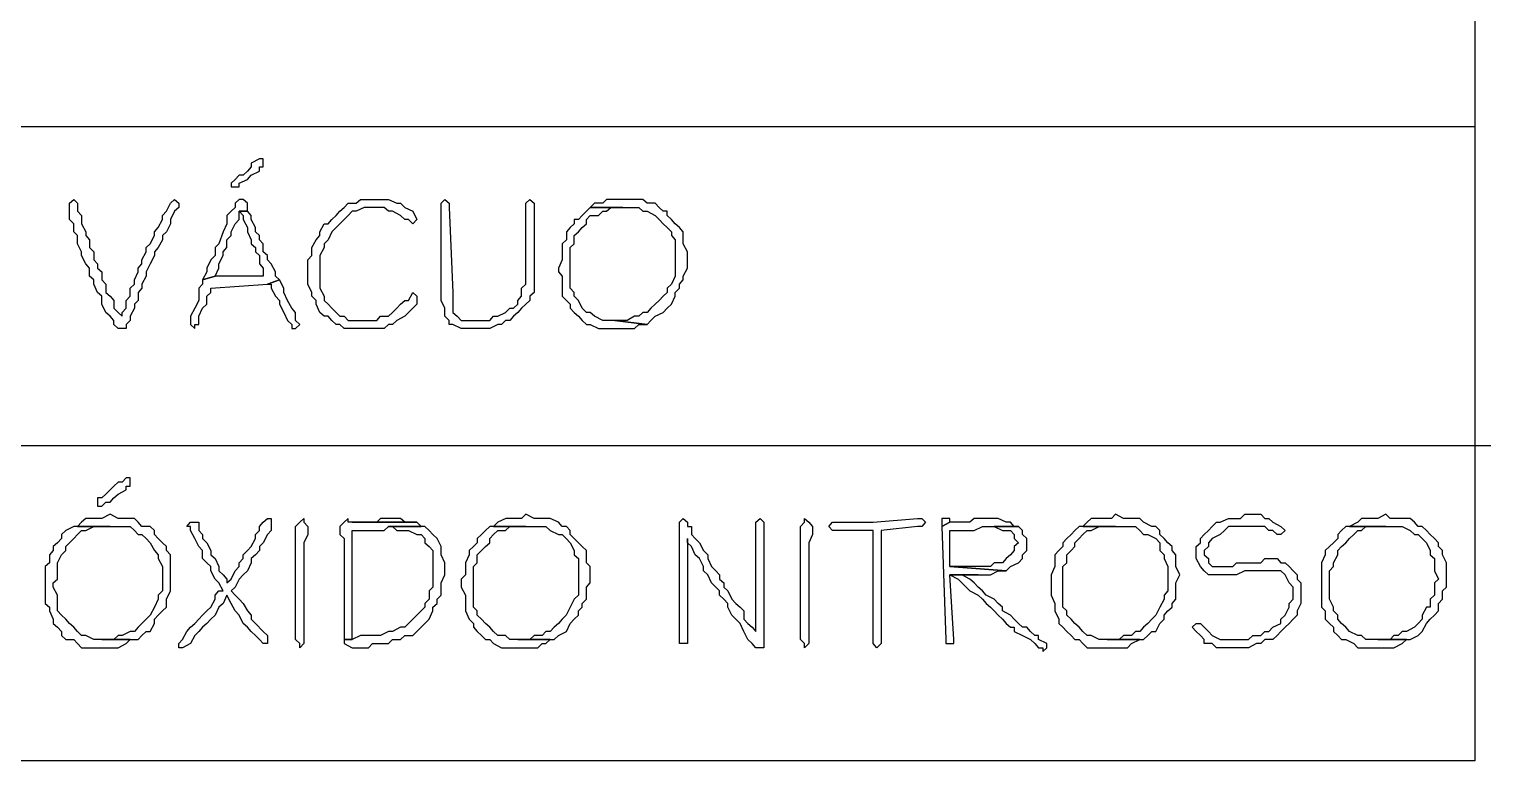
# Model space of a CAD drawing. Header units: millimetres. Extents: x -518.8 to -461.2, y 3.5 to 44.2.
# Drawn here: x -512.691 to -510.387, y 3.526 to 4.679 of the extents above; entities that cross this region are included whole.
import ezdxf

# ---------------------------------------------------------------- set-up
doc = ezdxf.new("R2010")
doc.units = ezdxf.units.MM
doc.header["$MEASUREMENT"] = 0
doc.layers.add('7', color=7, linetype='Continuous')
doc.layers.add('MYSOLIDS', color=7, linetype='Continuous')

msp = doc.modelspace()

# ---------------------------------------------------------------- linework, layer by layer
at = {"layer": '7'}
for points in [[(-510.4121, 6.0285), (-510.4121, 3.5263), (-510.4121, 3.5263), (-513.9391, 3.5263)], [(-513.9391, 4.5263), (-510.4121, 4.5263)], [(-513.9391, 4.0233), (-510.3872, 4.0233)]]:
    msp.add_lwpolyline(points, dxfattribs=at)
at = {"layer": 'MYSOLIDS'}
for points in [[(-512.3286, 4.4751), (-512.3286, 4.4751), (-512.3414, 4.4684), (-512.3414, 4.4624), (-512.3474, 4.4556), (-512.3542, 4.4496), (-512.3602, 4.4496), (-512.3669, 4.4428), (-512.373, 4.4368), (-512.373, 4.4308), (-512.373, 4.4308), (-512.373, 4.4308), (-512.3669, 4.4308), (-512.3602, 4.4308), (-512.3602, 4.4368), (-512.3474, 4.4428), (-512.3414, 4.4496), (-512.3414, 4.4496), (-512.3286, 4.4556), (-512.3286, 4.4624), (-512.3226, 4.4624), (-512.3226, 4.4684), (-512.3226, 4.4751), (-512.3286, 4.4751), (-512.3286, 4.4751)], [(-512.5451, 4.227), (-512.5451, 4.233), (-512.5384, 4.2398), (-512.5384, 4.2518), (-512.5324, 4.2586), (-512.5324, 4.2714), (-512.5256, 4.2774), (-512.5256, 4.2842), (-512.5196, 4.2969), (-512.5196, 4.303), (-512.5136, 4.3097), (-512.5136, 4.3157), (-512.5068, 4.3285), (-512.5068, 4.3353), (-512.5008, 4.3413), (-512.494, 4.3541), (-512.494, 4.3601), (-512.488, 4.3669), (-512.4812, 4.3797), (-512.4812, 4.3857), (-512.4752, 4.3924), (-512.4752, 4.3924), (-512.4684, 4.4052), (-512.4624, 4.4112), (-512.4624, 4.4112), (-512.4557, 4.4052), (-512.4557, 4.4052), (-512.4557, 4.4052), (-512.4557, 4.4052), (-512.4557, 4.3985), (-512.4624, 4.3924), (-512.4684, 4.3797), (-512.4684, 4.3729), (-512.4752, 4.3601), (-512.4812, 4.3541), (-512.4812, 4.3473), (-512.488, 4.3353), (-512.494, 4.3285), (-512.494, 4.3225), (-512.5008, 4.3097), (-512.5008, 4.3097), (-512.5068, 4.2969), (-512.5068, 4.2902), (-512.5136, 4.2774), (-512.5136, 4.2714), (-512.5196, 4.2646), (-512.5196, 4.2518), (-512.5256, 4.2458), (-512.5256, 4.2398), (-512.5324, 4.227), (-512.5324, 4.2203), (-512.5384, 4.2142), (-512.5384, 4.2142), (-512.5384, 4.2142), (-512.5384, 4.2075), (-512.5384, 4.2075), (-512.5451, 4.2075), (-512.5451, 4.2075), (-512.5511, 4.2075), (-512.5579, 4.2142), (-512.5579, 4.2203), (-512.5639, 4.227), (-512.5707, 4.233), (-512.5767, 4.2458), (-512.5767, 4.2458), (-512.5767, 4.2586), (-512.5835, 4.2646), (-512.5895, 4.2774), (-512.5895, 4.2842), (-512.5963, 4.2902), (-512.5963, 4.303), (-512.5963, 4.303), (-512.6023, 4.3097), (-512.609, 4.3225), (-512.609, 4.3285), (-512.6151, 4.3413), (-512.6151, 4.3473), (-512.6151, 4.3541), (-512.6211, 4.3601), (-512.6211, 4.3729), (-512.6278, 4.3797), (-512.6278, 4.3857), (-512.6278, 4.3857), (-512.6278, 4.3985), (-512.6278, 4.4052), (-512.6278, 4.4052), (-512.6278, 4.4052), (-512.6211, 4.4112), (-512.6211, 4.4112), (-512.6151, 4.4052), (-512.6151, 4.3985), (-512.6151, 4.3924), (-512.609, 4.3857), (-512.609, 4.3797), (-512.609, 4.3729), (-512.6023, 4.3601), (-512.6023, 4.3541), (-512.5963, 4.3473), (-512.5963, 4.3353), (-512.5895, 4.3285), (-512.5895, 4.3157), (-512.5835, 4.3097), (-512.5835, 4.303), (-512.5767, 4.2969), (-512.5767, 4.2842), (-512.5707, 4.2774), (-512.5707, 4.2646), (-512.5639, 4.2586), (-512.5579, 4.2518), (-512.5579, 4.2398), (-512.5511, 4.233), (-512.5451, 4.227), (-512.5451, 4.227), (-512.5451, 4.227), (-512.5451, 4.227), (-512.5451, 4.227)], [(-512.3602, 4.4112), (-512.3602, 4.4112), (-512.3602, 4.4112), (-512.3669, 4.4052), (-512.3669, 4.3985), (-512.373, 4.3924), (-512.3797, 4.3857), (-512.3797, 4.3729), (-512.3857, 4.3601), (-512.3925, 4.3413), (-512.3985, 4.3353), (-512.3985, 4.3285), (-512.3985, 4.3225), (-512.4053, 4.3157), (-512.4113, 4.303), (-512.4113, 4.2969), (-512.4181, 4.2842), (-512.3985, 4.2902), (-512.3985, 4.2902), (-512.3925, 4.303), (-512.3925, 4.3097), (-512.3857, 4.3225), (-512.3857, 4.3285), (-512.3857, 4.3285), (-512.3797, 4.3353), (-512.3797, 4.3473), (-512.373, 4.3541), (-512.373, 4.3601), (-512.3669, 4.3729), (-512.3602, 4.3797), (-512.3602, 4.3924), (-512.3474, 4.3924), (-512.3474, 4.4052), (-512.3542, 4.4112), (-512.3602, 4.4112), (-512.3602, 4.4112)], [(-512.1504, 4.3985), (-512.1564, 4.3985), (-512.1632, 4.3985), (-512.176, 4.3924), (-512.182, 4.3924), (-512.1887, 4.3857), (-512.1948, 4.3797), (-512.2015, 4.3729), (-512.2075, 4.3669), (-512.2075, 4.3669), (-512.2143, 4.3601), (-512.2203, 4.3473), (-512.2263, 4.3413), (-512.2263, 4.3353), (-512.2263, 4.3353), (-512.2331, 4.3225), (-512.2331, 4.3157), (-512.2331, 4.303), (-512.2331, 4.2969), (-512.2331, 4.2842), (-512.2331, 4.2774), (-512.2331, 4.2714), (-512.2263, 4.2586), (-512.2263, 4.2518), (-512.2203, 4.2458), (-512.2143, 4.2398), (-512.2075, 4.233), (-512.2015, 4.227), (-512.1948, 4.227), (-512.1887, 4.2203), (-512.176, 4.2203), (-512.1692, 4.2203), (-512.1632, 4.2203), (-512.1504, 4.2203), (-512.1436, 4.2203), (-512.1376, 4.227), (-512.1316, 4.227), (-512.1248, 4.227), (-512.1188, 4.233), (-512.1121, 4.2398), (-512.106, 4.2458), (-512.0993, 4.2518), (-512.0933, 4.2518), (-512.0865, 4.2646), (-512.0865, 4.2646), (-512.0805, 4.2586), (-512.0805, 4.2586), (-512.0805, 4.2586), (-512.0805, 4.2586), (-512.0805, 4.2458), (-512.0805, 4.2458), (-512.0865, 4.2398), (-512.0933, 4.233), (-512.0993, 4.227), (-512.1121, 4.2203), (-512.1188, 4.2142), (-512.1248, 4.2142), (-512.1248, 4.2142), (-512.1316, 4.2075), (-512.1436, 4.2075), (-512.1504, 4.2075), (-512.1632, 4.2075), (-512.1632, 4.2075), (-512.176, 4.2075), (-512.182, 4.2075), (-512.1948, 4.2075), (-512.2015, 4.2142), (-512.2075, 4.2142), (-512.2143, 4.2203), (-512.2203, 4.227), (-512.2263, 4.227), (-512.2331, 4.233), (-512.2391, 4.2458), (-512.2391, 4.2518), (-512.2459, 4.2586), (-512.2459, 4.2646), (-512.2519, 4.2774), (-512.2519, 4.2842), (-512.2519, 4.2969), (-512.2519, 4.303), (-512.2519, 4.3157), (-512.2459, 4.3225), (-512.2459, 4.3285), (-512.2459, 4.3353), (-512.2391, 4.3473), (-512.2331, 4.3541), (-512.2331, 4.3601), (-512.2263, 4.3729), (-512.2203, 4.3729), (-512.2143, 4.3797), (-512.2075, 4.3857), (-512.2015, 4.3924), (-512.1948, 4.3985), (-512.1887, 4.4052), (-512.176, 4.4052), (-512.1692, 4.4112), (-512.1632, 4.4112), (-512.1504, 4.4112), (-512.1504, 4.4112), (-512.1376, 4.4112), (-512.1316, 4.4112), (-512.1248, 4.4112), (-512.1121, 4.4052), (-512.106, 4.4052), (-512.0993, 4.3985), (-512.0865, 4.3924), (-512.0865, 4.3924), (-512.0805, 4.3797), (-512.0805, 4.3797), (-512.0805, 4.3797), (-512.0805, 4.3797), (-512.0865, 4.3729), (-512.0865, 4.3729), (-512.0933, 4.3797), (-512.0933, 4.3797), (-512.0993, 4.3797), (-512.0993, 4.3797), (-512.106, 4.3857), (-512.1188, 4.3924), (-512.1248, 4.3924), (-512.1316, 4.3985), (-512.1376, 4.3985), (-512.1504, 4.3985), (-512.1504, 4.3985), (-512.1504, 4.3985), (-512.1504, 4.3985)], [(-512.0421, 4.3985), (-512.0421, 4.4052), (-512.0421, 4.4052), (-512.0361, 4.4112), (-512.0361, 4.4112), (-512.0293, 4.4052), (-512.0293, 4.4052), (-512.0293, 4.3985), (-512.0293, 4.3985), (-512.0233, 4.2646), (-512.0233, 4.2518), (-512.0233, 4.2398), (-512.0233, 4.233), (-512.0166, 4.227), (-512.0105, 4.2203), (-512.0038, 4.2203), (-511.991, 4.2203), (-511.991, 4.2203), (-511.985, 4.2203), (-511.9722, 4.2203), (-511.9654, 4.2203), (-511.9594, 4.227), (-511.9527, 4.227), (-511.9406, 4.233), (-511.9339, 4.2398), (-511.9278, 4.2398), (-511.9211, 4.2458), (-511.9211, 4.2518), (-511.9151, 4.2586), (-511.9151, 4.2646), (-511.9151, 4.2714), (-511.9083, 4.2774), (-511.9083, 4.2842), (-511.9083, 4.2902), (-511.9083, 4.303), (-511.9083, 4.3157), (-511.9083, 4.3225), (-511.9083, 4.3353), (-511.9083, 4.3473), (-511.9083, 4.3541), (-511.9083, 4.3669), (-511.9083, 4.3729), (-511.9083, 4.3797), (-511.9083, 4.3924), (-511.9083, 4.3985), (-511.9083, 4.3985), (-511.9083, 4.4052), (-511.9083, 4.4052), (-511.9023, 4.4112), (-511.9023, 4.4112), (-511.8955, 4.4052), (-511.8955, 4.3985), (-511.8955, 4.3924), (-511.8955, 4.3857), (-511.8955, 4.3797), (-511.8955, 4.3669), (-511.8955, 4.3601), (-511.8955, 4.3353), (-511.8955, 4.3285), (-511.8955, 4.3157), (-511.8955, 4.303), (-511.8955, 4.2969), (-511.8955, 4.2902), (-511.8955, 4.2842), (-511.8955, 4.2774), (-511.8955, 4.2646), (-511.9023, 4.2586), (-511.9023, 4.2518), (-511.9023, 4.2518), (-511.9083, 4.2458), (-511.9151, 4.2398), (-511.9211, 4.233), (-511.9278, 4.227), (-511.9339, 4.2203), (-511.9406, 4.2203), (-511.9466, 4.2142), (-511.9527, 4.2142), (-511.9654, 4.2075), (-511.9722, 4.2075), (-511.985, 4.2075), (-511.991, 4.2075), (-511.991, 4.2075), (-512.0038, 4.2075), (-512.0105, 4.2075), (-512.0233, 4.2142), (-512.0293, 4.2142), (-512.0293, 4.2203), (-512.0361, 4.227), (-512.0361, 4.233), (-512.0361, 4.2398), (-512.0421, 4.2518), (-512.0421, 4.2586), (-512.0421, 4.2646), (-512.0421, 4.3985), (-512.0421, 4.3985), (-512.0421, 4.3985)], [(-511.7557, 4.4112), (-511.7557, 4.4112), (-511.7617, 4.4112), (-511.7745, 4.4112), (-511.7812, 4.4112), (-511.7872, 4.4052), (-511.8, 4.4052), (-511.8068, 4.3985), (-511.7557, 4.3985), (-511.7489, 4.3985), (-511.7429, 4.3985), (-511.7301, 4.3985), (-511.7241, 4.3924), (-511.7173, 4.3924), (-511.7045, 4.3857), (-511.6985, 4.3797), (-511.6918, 4.3729), (-511.6918, 4.3729), (-511.6857, 4.3669), (-511.679, 4.3601), (-511.679, 4.3541), (-511.673, 4.3473), (-511.673, 4.3353), (-511.673, 4.3285), (-511.673, 4.3157), (-511.673, 4.3157), (-511.673, 4.303), (-511.673, 4.2969), (-511.673, 4.2902), (-511.679, 4.2774), (-511.6857, 4.2714), (-511.6857, 4.2646), (-511.6918, 4.2586), (-511.6985, 4.2518), (-511.7045, 4.2458), (-511.7113, 4.2398), (-511.7173, 4.233), (-511.7241, 4.233), (-511.7301, 4.227), (-511.7369, 4.227), (-511.7489, 4.2203), (-511.7557, 4.2203), (-511.7684, 4.2203), (-511.7173, 4.2142), (-511.7113, 4.2203), (-511.7045, 4.227), (-511.6918, 4.233), (-511.6918, 4.233), (-511.6857, 4.2398), (-511.679, 4.2458), (-511.673, 4.2586), (-511.673, 4.2646), (-511.6662, 4.2714), (-511.6662, 4.2774), (-511.6602, 4.2842), (-511.6602, 4.2902), (-511.6534, 4.303), (-511.6534, 4.3097), (-511.6534, 4.3225), (-511.6534, 4.3225), (-511.6534, 4.3285), (-511.6602, 4.3413), (-511.6602, 4.3473), (-511.6602, 4.3601), (-511.6662, 4.3669), (-511.673, 4.3729), (-511.679, 4.3797), (-511.6857, 4.3857), (-511.6857, 4.3924), (-511.6918, 4.3924), (-511.6985, 4.3985), (-511.7045, 4.4052), (-511.7173, 4.4052), (-511.7241, 4.4112), (-511.7301, 4.4112), (-511.7429, 4.4112), (-511.7557, 4.4112), (-511.7557, 4.4112)], [(-512.3474, 4.3924), (-512.3602, 4.3924), (-512.3542, 4.3857), (-512.3542, 4.3797), (-512.3474, 4.3669), (-512.3474, 4.3601), (-512.3414, 4.3473), (-512.3414, 4.3413), (-512.3346, 4.3353), (-512.3346, 4.3285), (-512.3286, 4.3225), (-512.3286, 4.3097), (-512.3226, 4.303), (-512.3226, 4.2902), (-512.3985, 4.2902), (-512.4181, 4.2842), (-512.4181, 4.2774), (-512.4241, 4.2714), (-512.4241, 4.2586), (-512.4241, 4.2518), (-512.4241, 4.2518), (-512.4301, 4.2398), (-512.4369, 4.227), (-512.4369, 4.2203), (-512.4369, 4.2203), (-512.4369, 4.2142), (-512.4301, 4.2075), (-512.4301, 4.2142), (-512.4241, 4.2142), (-512.4241, 4.227), (-512.4181, 4.2398), (-512.4181, 4.2398), (-512.4113, 4.2458), (-512.4113, 4.2586), (-512.4053, 4.2646), (-512.4053, 4.2714), (-512.3158, 4.2774), (-512.297, 4.2842), (-512.303, 4.2902), (-512.303, 4.2969), (-512.3098, 4.3097), (-512.3158, 4.3157), (-512.3158, 4.3225), (-512.3226, 4.3285), (-512.3226, 4.3413), (-512.3286, 4.3473), (-512.3286, 4.3541), (-512.3346, 4.3601), (-512.3346, 4.3669), (-512.3346, 4.3669), (-512.3414, 4.3797), (-512.3414, 4.3857), (-512.3474, 4.3924), (-512.3474, 4.3924)], [(-511.8068, 4.3985), (-511.8128, 4.3924), (-511.8196, 4.3857), (-511.8256, 4.3797), (-511.8324, 4.3797), (-511.8324, 4.3729), (-511.8384, 4.3669), (-511.8444, 4.3601), (-511.8444, 4.3473), (-511.8511, 4.3413), (-511.8511, 4.3353), (-511.8511, 4.3225), (-511.8511, 4.3157), (-511.8572, 4.303), (-511.8572, 4.2969), (-511.8511, 4.2902), (-511.8511, 4.2774), (-511.8511, 4.2714), (-511.8511, 4.2586), (-511.8444, 4.2518), (-511.8384, 4.2458), (-511.8384, 4.2398), (-511.8324, 4.233), (-511.8256, 4.227), (-511.8196, 4.2203), (-511.8128, 4.2142), (-511.8068, 4.2142), (-511.794, 4.2075), (-511.7872, 4.2075), (-511.7745, 4.2075), (-511.7684, 4.2075), (-511.7617, 4.2075), (-511.7557, 4.2075), (-511.7429, 4.2075), (-511.7369, 4.2075), (-511.7301, 4.2142), (-511.7241, 4.2142), (-511.7173, 4.2142), (-511.7684, 4.2203), (-511.7684, 4.2203), (-511.7812, 4.2203), (-511.7872, 4.2203), (-511.8, 4.227), (-511.8068, 4.233), (-511.8128, 4.233), (-511.8196, 4.2398), (-511.8196, 4.2398), (-511.8256, 4.2518), (-511.8324, 4.2586), (-511.8324, 4.2646), (-511.8384, 4.2714), (-511.8384, 4.2842), (-511.8384, 4.2902), (-511.8384, 4.303), (-511.8384, 4.303), (-511.8384, 4.3157), (-511.8384, 4.3225), (-511.8384, 4.3353), (-511.8324, 4.3413), (-511.8324, 4.3541), (-511.8256, 4.3601), (-511.8196, 4.3669), (-511.8128, 4.3729), (-511.8128, 4.3797), (-511.8068, 4.3857), (-511.794, 4.3857), (-511.7872, 4.3924), (-511.7812, 4.3924), (-511.7745, 4.3985), (-511.7617, 4.3985), (-511.7557, 4.3985), (-511.8068, 4.3985), (-511.8068, 4.3985)], [(-512.297, 4.2842), (-512.3158, 4.2774), (-512.3098, 4.2774), (-512.3098, 4.2714), (-512.303, 4.2586), (-512.297, 4.2518), (-512.297, 4.2458), (-512.2902, 4.233), (-512.2842, 4.2203), (-512.2775, 4.2142), (-512.2775, 4.2075), (-512.2714, 4.2075), (-512.2714, 4.2075), (-512.2647, 4.2142), (-512.2714, 4.2203), (-512.2714, 4.233), (-512.2775, 4.2398), (-512.2842, 4.2518), (-512.2902, 4.2646), (-512.2902, 4.2714), (-512.297, 4.2842), (-512.297, 4.2842)], [(-512.5384, 3.9721), (-512.5384, 3.9721), (-512.5451, 3.9654), (-512.5511, 3.9654), (-512.5579, 3.9594), (-512.5639, 3.9533), (-512.5707, 3.9466), (-512.5767, 3.9406), (-512.5835, 3.9406), (-512.5835, 3.9338), (-512.5835, 3.9278), (-512.5767, 3.9278), (-512.5767, 3.9278), (-512.5707, 3.9338), (-512.5639, 3.9338), (-512.5579, 3.9406), (-512.5511, 3.9466), (-512.5511, 3.9466), (-512.5384, 3.9533), (-512.5384, 3.9594), (-512.5324, 3.9594), (-512.5324, 3.9654), (-512.5324, 3.9721), (-512.5384, 3.9721), (-512.5384, 3.9721)], [(-512.6151, 3.8954), (-512.6211, 3.8954), (-512.6339, 3.8894), (-512.6406, 3.8827), (-512.6406, 3.8766), (-512.6466, 3.8699), (-512.6534, 3.8639), (-512.6534, 3.8578), (-512.6594, 3.8511), (-512.6594, 3.8383), (-512.6662, 3.8323), (-512.6662, 3.8195), (-512.6662, 3.8127), (-512.6662, 3.8), (-512.6662, 3.8), (-512.6662, 3.7872), (-512.6662, 3.7744), (-512.6594, 3.7684), (-512.6594, 3.7624), (-512.6534, 3.7496), (-512.6534, 3.7428), (-512.6466, 3.7368), (-512.6406, 3.73), (-512.6406, 3.724), (-512.6339, 3.7172), (-512.6211, 3.7172), (-512.6151, 3.7112), (-512.609, 3.7045), (-512.5963, 3.7045), (-512.5895, 3.7045), (-512.5767, 3.7045), (-512.5767, 3.7045), (-512.5639, 3.7045), (-512.5579, 3.7045), (-512.5511, 3.7045), (-512.5384, 3.7112), (-512.5384, 3.7112), (-512.5324, 3.7172), (-512.5767, 3.7172), (-512.5835, 3.7172), (-512.5895, 3.7172), (-512.6023, 3.724), (-512.609, 3.724), (-512.6151, 3.73), (-512.6211, 3.7368), (-512.6278, 3.7428), (-512.6278, 3.7428), (-512.6339, 3.7496), (-512.6406, 3.7556), (-512.6466, 3.7624), (-512.6466, 3.7684), (-512.6466, 3.7812), (-512.6466, 3.7872), (-512.6534, 3.8), (-512.6534, 3.8067), (-512.6466, 3.8127), (-512.6466, 3.8255), (-512.6466, 3.8323), (-512.6466, 3.8383), (-512.6406, 3.8511), (-512.6339, 3.8578), (-512.6339, 3.8639), (-512.6278, 3.8699), (-512.6211, 3.8766), (-512.6151, 3.8827), (-512.609, 3.8894), (-512.6023, 3.8894), (-512.5895, 3.8954), (-512.5835, 3.8954), (-512.5767, 3.8954), (-512.5639, 3.8954), (-512.6151, 3.8954), (-512.6151, 3.8954)], [(-512.5639, 3.915), (-512.5639, 3.915), (-512.5767, 3.9082), (-512.5835, 3.9082), (-512.5895, 3.9082), (-512.6023, 3.9082), (-512.609, 3.9022), (-512.6151, 3.8954), (-512.5639, 3.8954), (-512.5639, 3.8954), (-512.5511, 3.8954), (-512.5451, 3.8954), (-512.5324, 3.8954), (-512.5256, 3.8894), (-512.5196, 3.8827), (-512.5136, 3.8827), (-512.5068, 3.8766), (-512.5068, 3.8766), (-512.5008, 3.8699), (-512.494, 3.8578), (-512.488, 3.8511), (-512.488, 3.8451), (-512.4812, 3.8323), (-512.4812, 3.8255), (-512.4812, 3.8127), (-512.4812, 3.8127), (-512.4812, 3.8067), (-512.4812, 3.7939), (-512.488, 3.7872), (-512.488, 3.7812), (-512.494, 3.7684), (-512.494, 3.7684), (-512.5008, 3.7556), (-512.5068, 3.7496), (-512.5136, 3.7428), (-512.5196, 3.7368), (-512.5256, 3.73), (-512.5324, 3.73), (-512.5451, 3.724), (-512.5511, 3.724), (-512.5579, 3.7172), (-512.5707, 3.7172), (-512.5767, 3.7172), (-512.5324, 3.7172), (-512.5196, 3.7172), (-512.5136, 3.724), (-512.5068, 3.73), (-512.5008, 3.73), (-512.494, 3.7428), (-512.494, 3.7496), (-512.488, 3.7556), (-512.4812, 3.7624), (-512.4752, 3.7684), (-512.4752, 3.7744), (-512.4752, 3.7812), (-512.4684, 3.7939), (-512.4684, 3.8), (-512.4684, 3.8067), (-512.4684, 3.8195), (-512.4684, 3.8195), (-512.4684, 3.8323), (-512.4684, 3.8383), (-512.4684, 3.8511), (-512.4752, 3.8578), (-512.4752, 3.8639), (-512.4812, 3.8699), (-512.488, 3.8766), (-512.494, 3.8827), (-512.494, 3.8894), (-512.5008, 3.8954), (-512.5136, 3.8954), (-512.5196, 3.9022), (-512.5256, 3.9082), (-512.5324, 3.9082), (-512.5451, 3.9082), (-512.5511, 3.9082), (-512.5639, 3.915), (-512.5639, 3.915)], [(-512.3797, 3.8067), (-512.373, 3.8127), (-512.3669, 3.8255), (-512.3602, 3.8323), (-512.3602, 3.8383), (-512.3542, 3.8451), (-512.3542, 3.8511), (-512.3474, 3.8578), (-512.3414, 3.8639), (-512.3346, 3.8766), (-512.3346, 3.8827), (-512.3286, 3.8894), (-512.3286, 3.8894), (-512.3286, 3.8954), (-512.3286, 3.8954), (-512.3226, 3.9022), (-512.3158, 3.9082), (-512.3158, 3.9082), (-512.3098, 3.9082), (-512.3098, 3.9082), (-512.3098, 3.9022), (-512.3098, 3.9022), (-512.3098, 3.8954), (-512.3098, 3.8894), (-512.3158, 3.8827), (-512.3226, 3.8699), (-512.3286, 3.8639), (-512.3286, 3.8578), (-512.3346, 3.8511), (-512.3414, 3.8451), (-512.3414, 3.8383), (-512.3474, 3.8255), (-512.3542, 3.8195), (-512.3602, 3.8127), (-512.3669, 3.8), (-512.373, 3.7939), (-512.3669, 3.7872), (-512.3602, 3.7812), (-512.3542, 3.7744), (-512.3474, 3.7624), (-512.3414, 3.7556), (-512.3414, 3.7496), (-512.3346, 3.7428), (-512.3226, 3.73), (-512.3158, 3.724), (-512.3158, 3.7172), (-512.3158, 3.7172), (-512.3158, 3.7112), (-512.3158, 3.7112), (-512.3226, 3.7112), (-512.3226, 3.7112), (-512.3226, 3.7112), (-512.3286, 3.7172), (-512.3346, 3.724), (-512.3414, 3.73), (-512.3414, 3.73), (-512.3474, 3.7368), (-512.3542, 3.7428), (-512.3602, 3.7556), (-512.3669, 3.7624), (-512.373, 3.7744), (-512.3797, 3.7872), (-512.3797, 3.7872), (-512.3857, 3.7744), (-512.3925, 3.7684), (-512.3985, 3.7556), (-512.4053, 3.7496), (-512.4113, 3.7428), (-512.4181, 3.7368), (-512.4241, 3.73), (-512.4301, 3.724), (-512.4301, 3.724), (-512.4369, 3.7112), (-512.4496, 3.7045), (-512.4496, 3.7045), (-512.4557, 3.7045), (-512.4557, 3.7045), (-512.4557, 3.7112), (-512.4557, 3.7112), (-512.4557, 3.7112), (-512.4496, 3.7172), (-512.4429, 3.73), (-512.4369, 3.7368), (-512.4301, 3.7428), (-512.4241, 3.7496), (-512.4181, 3.7556), (-512.4113, 3.7624), (-512.4053, 3.7684), (-512.3985, 3.7812), (-512.3985, 3.7872), (-512.3925, 3.7939), (-512.3857, 3.7939), (-512.3925, 3.8067), (-512.3985, 3.8127), (-512.4053, 3.8255), (-512.4053, 3.8323), (-512.4113, 3.8383), (-512.4181, 3.8451), (-512.4181, 3.8578), (-512.4241, 3.8639), (-512.4241, 3.8639), (-512.4301, 3.8766), (-512.4369, 3.8894), (-512.4369, 3.8954), (-512.4429, 3.8954), (-512.4429, 3.8954), (-512.4369, 3.9022), (-512.4369, 3.9022), (-512.4301, 3.9022), (-512.4301, 3.9022), (-512.4241, 3.9022), (-512.4241, 3.8954), (-512.4241, 3.8894), (-512.4241, 3.8894), (-512.4181, 3.8827), (-512.4181, 3.8766), (-512.4113, 3.8699), (-512.4053, 3.8578), (-512.4053, 3.8511), (-512.3985, 3.8451), (-512.3925, 3.8323), (-512.3925, 3.8255), (-512.3857, 3.8195), (-512.3797, 3.8127), (-512.3797, 3.8067), (-512.3797, 3.8067), (-512.3797, 3.8067), (-512.3797, 3.8067)], [(-512.2587, 3.7872), (-512.2587, 3.7812), (-512.2587, 3.7744), (-512.2587, 3.7624), (-512.2587, 3.7556), (-512.2587, 3.7496), (-512.2587, 3.73), (-512.2587, 3.724), (-512.2587, 3.7172), (-512.2587, 3.7172), (-512.2587, 3.7112), (-512.2587, 3.7112), (-512.2647, 3.7045), (-512.2647, 3.7045), (-512.2647, 3.7112), (-512.2647, 3.7112), (-512.2714, 3.7172), (-512.2714, 3.7172), (-512.2714, 3.7172), (-512.2714, 3.7172), (-512.2714, 3.724), (-512.2714, 3.73), (-512.2714, 3.7428), (-512.2714, 3.7496), (-512.2714, 3.7624), (-512.2714, 3.7684), (-512.2714, 3.7812), (-512.2714, 3.7872), (-512.2714, 3.7939), (-512.2714, 3.8067), (-512.2714, 3.8127), (-512.2714, 3.8255), (-512.2714, 3.8383), (-512.2714, 3.8451), (-512.2714, 3.8578), (-512.2714, 3.8639), (-512.2714, 3.8699), (-512.2714, 3.8827), (-512.2714, 3.8894), (-512.2714, 3.8954), (-512.2714, 3.8954), (-512.2714, 3.8954), (-512.2647, 3.9022), (-512.2647, 3.9022), (-512.2587, 3.9082), (-512.2587, 3.9082), (-512.2587, 3.9022), (-512.2587, 3.9022), (-512.2519, 3.8954), (-512.2519, 3.8954), (-512.2519, 3.8894), (-512.2519, 3.8894), (-512.2519, 3.8827), (-512.2587, 3.8699), (-512.2587, 3.8639), (-512.2587, 3.8511), (-512.2587, 3.8451), (-512.2587, 3.8323), (-512.2587, 3.8255), (-512.2587, 3.8127), (-512.2587, 3.8067), (-512.2587, 3.7939), (-512.2587, 3.7872), (-512.2587, 3.7872), (-512.2587, 3.7872), (-512.2587, 3.7872)], [(-512.1887, 3.9082), (-512.1948, 3.9022), (-512.2015, 3.8954), (-512.2015, 3.8894), (-512.2015, 3.8827), (-512.1948, 3.8766), (-512.1948, 3.8699), (-512.1948, 3.8578), (-512.1948, 3.8511), (-512.1948, 3.8383), (-512.1948, 3.8323), (-512.1948, 3.8195), (-512.1948, 3.8127), (-512.1948, 3.8), (-512.1948, 3.7939), (-512.1948, 3.7812), (-512.1948, 3.7744), (-512.1948, 3.7624), (-512.1948, 3.7556), (-512.1948, 3.7428), (-512.1948, 3.7368), (-512.1948, 3.724), (-512.1948, 3.7172), (-512.182, 3.7172), (-512.182, 3.73), (-512.182, 3.7368), (-512.182, 3.7496), (-512.182, 3.7556), (-512.182, 3.7624), (-512.182, 3.7684), (-512.182, 3.7812), (-512.182, 3.7872), (-512.182, 3.7939), (-512.182, 3.8067), (-512.182, 3.8127), (-512.182, 3.8255), (-512.182, 3.8323), (-512.182, 3.8383), (-512.182, 3.8511), (-512.182, 3.8578), (-512.182, 3.8699), (-512.182, 3.8766), (-512.182, 3.8894), (-512.182, 3.8894), (-512.1692, 3.8894), (-512.1632, 3.8894), (-512.1504, 3.8894), (-512.1436, 3.8894), (-512.1376, 3.8894), (-512.1316, 3.8894), (-512.1248, 3.8954), (-512.0737, 3.8954), (-512.0805, 3.9022), (-512.182, 3.9022), (-512.1887, 3.9022), (-512.1887, 3.9082), (-512.1887, 3.9082)], [(-512.0737, 3.8954), (-512.1248, 3.8954), (-512.1188, 3.8954), (-512.1121, 3.8894), (-512.0993, 3.8894), (-512.0933, 3.8894), (-512.0805, 3.8827), (-512.0737, 3.8827), (-512.0677, 3.8766), (-512.0677, 3.8766), (-512.0677, 3.8699), (-512.0609, 3.8639), (-512.0549, 3.8578), (-512.0549, 3.8451), (-512.0549, 3.8383), (-512.0549, 3.8255), (-512.0549, 3.8195), (-512.0549, 3.8067), (-512.0549, 3.8), (-512.0609, 3.7939), (-512.0609, 3.7812), (-512.0677, 3.7744), (-512.0677, 3.7684), (-512.0737, 3.7624), (-512.0805, 3.7556), (-512.0865, 3.7496), (-512.0933, 3.7428), (-512.0993, 3.7368), (-512.106, 3.7368), (-512.1188, 3.73), (-512.1248, 3.73), (-512.1376, 3.724), (-512.1376, 3.724), (-512.1436, 3.724), (-512.1504, 3.724), (-512.1632, 3.724), (-512.1692, 3.724), (-512.182, 3.7172), (-512.1948, 3.7172), (-512.1948, 3.7172), (-512.1948, 3.7112), (-512.1948, 3.7112), (-512.182, 3.7045), (-512.176, 3.7045), (-512.1692, 3.7045), (-512.1564, 3.7045), (-512.1504, 3.7112), (-512.1376, 3.7112), (-512.1316, 3.7112), (-512.1248, 3.7112), (-512.1188, 3.7172), (-512.106, 3.7172), (-512.0993, 3.724), (-512.0933, 3.724), (-512.0865, 3.724), (-512.0805, 3.73), (-512.0737, 3.7368), (-512.0677, 3.7428), (-512.0609, 3.7496), (-512.0549, 3.7624), (-512.0549, 3.7684), (-512.0481, 3.7744), (-512.0481, 3.7812), (-512.0421, 3.7872), (-512.0421, 3.8), (-512.0421, 3.8067), (-512.0361, 3.8195), (-512.0361, 3.8255), (-512.0361, 3.8255), (-512.0361, 3.8383), (-512.0421, 3.8511), (-512.0421, 3.8578), (-512.0421, 3.8639), (-512.0481, 3.8766), (-512.0549, 3.8827), (-512.0609, 3.8894), (-512.0609, 3.8894), (-512.0677, 3.8954), (-512.0737, 3.8954), (-512.0737, 3.8954)], [(-512.1188, 3.9082), (-512.1248, 3.9082), (-512.1376, 3.9082), (-512.1436, 3.9022), (-512.1436, 3.9022), (-512.1564, 3.9022), (-512.1632, 3.9022), (-512.176, 3.9022), (-512.182, 3.9022), (-512.0805, 3.9022), (-512.0865, 3.9022), (-512.0993, 3.9022), (-512.106, 3.9082), (-512.1188, 3.9082), (-512.1188, 3.9082)], [(-511.9594, 3.8954), (-511.9654, 3.8954), (-511.9722, 3.8894), (-511.9782, 3.8827), (-511.985, 3.8766), (-511.985, 3.8699), (-511.991, 3.8639), (-511.9978, 3.8578), (-511.9978, 3.8511), (-512.0038, 3.8383), (-512.0038, 3.8323), (-512.0038, 3.8195), (-512.0105, 3.8127), (-512.0105, 3.8), (-512.0105, 3.8), (-512.0038, 3.7872), (-512.0038, 3.7744), (-512.0038, 3.7684), (-512.0038, 3.7624), (-511.9978, 3.7496), (-511.991, 3.7428), (-511.991, 3.7368), (-511.985, 3.73), (-511.9782, 3.724), (-511.9722, 3.7172), (-511.9654, 3.7172), (-511.9594, 3.7112), (-511.9466, 3.7045), (-511.9406, 3.7045), (-511.9278, 3.7045), (-511.9211, 3.7045), (-511.9151, 3.7045), (-511.9083, 3.7045), (-511.8955, 3.7045), (-511.8895, 3.7045), (-511.8827, 3.7112), (-511.8767, 3.7112), (-511.8699, 3.7172), (-511.9211, 3.7172), (-511.9211, 3.7172), (-511.9339, 3.7172), (-511.9406, 3.724), (-511.9527, 3.724), (-511.9594, 3.73), (-511.9654, 3.7368), (-511.9722, 3.7428), (-511.9722, 3.7428), (-511.9782, 3.7496), (-511.985, 3.7556), (-511.985, 3.7624), (-511.991, 3.7684), (-511.991, 3.7812), (-511.991, 3.7872), (-511.991, 3.8), (-511.991, 3.8067), (-511.991, 3.8127), (-511.991, 3.8255), (-511.991, 3.8323), (-511.985, 3.8383), (-511.985, 3.8511), (-511.9782, 3.8578), (-511.9722, 3.8639), (-511.9654, 3.8699), (-511.9654, 3.8766), (-511.9594, 3.8827), (-511.9527, 3.8894), (-511.9406, 3.8894), (-511.9339, 3.8954), (-511.9278, 3.8954), (-511.9151, 3.8954), (-511.9083, 3.8954), (-511.9594, 3.8954), (-511.9594, 3.8954)], [(-511.9083, 3.915), (-511.9083, 3.915), (-511.9151, 3.9082), (-511.9278, 3.9082), (-511.9339, 3.9082), (-511.9399, 3.9082), (-511.9527, 3.9022), (-511.9594, 3.8954), (-511.9083, 3.8954), (-511.9023, 3.8954), (-511.8955, 3.8954), (-511.8827, 3.8954), (-511.8767, 3.8954), (-511.8699, 3.8894), (-511.8572, 3.8827), (-511.8511, 3.8827), (-511.8451, 3.8766), (-511.8451, 3.8766), (-511.8384, 3.8699), (-511.8324, 3.8578), (-511.8324, 3.8511), (-511.8256, 3.8451), (-511.8256, 3.8323), (-511.8256, 3.8255), (-511.8256, 3.8127), (-511.8256, 3.8127), (-511.8256, 3.8067), (-511.8256, 3.7939), (-511.8256, 3.7872), (-511.8324, 3.7812), (-511.8384, 3.7684), (-511.8384, 3.7684), (-511.8451, 3.7556), (-511.8511, 3.7496), (-511.8572, 3.7428), (-511.8639, 3.7368), (-511.8699, 3.73), (-511.8767, 3.73), (-511.8827, 3.724), (-511.8955, 3.724), (-511.9023, 3.7172), (-511.9083, 3.7172), (-511.9211, 3.7172), (-511.8699, 3.7172), (-511.8639, 3.7172), (-511.8572, 3.724), (-511.8444, 3.73), (-511.8444, 3.73), (-511.8384, 3.7428), (-511.8324, 3.7496), (-511.8256, 3.7556), (-511.8256, 3.7624), (-511.8196, 3.7684), (-511.8196, 3.7744), (-511.8128, 3.7812), (-511.8128, 3.7939), (-511.8128, 3.8), (-511.8068, 3.8067), (-511.8068, 3.8195), (-511.8068, 3.8195), (-511.8068, 3.8323), (-511.8128, 3.8383), (-511.8128, 3.8511), (-511.8128, 3.8578), (-511.8196, 3.8639), (-511.8256, 3.8699), (-511.8324, 3.8766), (-511.8384, 3.8827), (-511.8384, 3.8894), (-511.8444, 3.8954), (-511.8511, 3.8954), (-511.8572, 3.9022), (-511.8699, 3.9082), (-511.8767, 3.9082), (-511.8827, 3.9082), (-511.8955, 3.9082), (-511.9083, 3.915), (-511.9083, 3.915)], [(-511.6534, 3.8766), (-511.6534, 3.7172), (-511.6534, 3.7112), (-511.6534, 3.7112), (-511.6602, 3.7112), (-511.6602, 3.7112), (-511.6662, 3.7112), (-511.6662, 3.7112), (-511.6662, 3.7172), (-511.6662, 3.7172), (-511.6662, 3.8954), (-511.6662, 3.9022), (-511.6662, 3.9022), (-511.6602, 3.9082), (-511.6602, 3.9082), (-511.6534, 3.9022), (-511.6534, 3.8954), (-511.6474, 3.8954), (-511.6474, 3.8954), (-511.6474, 3.8827), (-511.6414, 3.8766), (-511.6346, 3.8699), (-511.6286, 3.8578), (-511.6218, 3.8511), (-511.6218, 3.8451), (-511.6158, 3.8323), (-511.609, 3.8255), (-511.603, 3.8195), (-511.603, 3.8127), (-511.5963, 3.8067), (-511.5963, 3.8), (-511.5902, 3.7939), (-511.5835, 3.7812), (-511.5775, 3.7744), (-511.5707, 3.7684), (-511.5647, 3.7624), (-511.5647, 3.7496), (-511.5587, 3.7428), (-511.5519, 3.7368), (-511.5459, 3.73), (-511.5459, 3.7428), (-511.5459, 3.7496), (-511.5459, 3.7556), (-511.5459, 3.7624), (-511.5459, 3.7684), (-511.5459, 3.7812), (-511.5459, 3.7872), (-511.5459, 3.7939), (-511.5459, 3.8067), (-511.5459, 3.8127), (-511.5459, 3.8255), (-511.5459, 3.8323), (-511.5459, 3.8451), (-511.5459, 3.8511), (-511.5459, 3.8578), (-511.5459, 3.8699), (-511.5459, 3.8827), (-511.5459, 3.8894), (-511.5459, 3.8954), (-511.5459, 3.8954), (-511.5459, 3.9022), (-511.5459, 3.9022), (-511.5391, 3.9082), (-511.5391, 3.9082), (-511.5331, 3.9022), (-511.5331, 3.9022), (-511.5331, 3.8954), (-511.5331, 3.8954), (-511.5331, 3.8894), (-511.5331, 3.8894), (-511.5331, 3.8827), (-511.5331, 3.8699), (-511.5331, 3.8639), (-511.5331, 3.8511), (-511.5331, 3.8451), (-511.5331, 3.8323), (-511.5331, 3.8255), (-511.5331, 3.8127), (-511.5331, 3.8067), (-511.5331, 3.7939), (-511.5331, 3.7939), (-511.5331, 3.7872), (-511.5331, 3.7744), (-511.5331, 3.7684), (-511.5331, 3.7556), (-511.5331, 3.7496), (-511.5331, 3.7368), (-511.5331, 3.73), (-511.5331, 3.724), (-511.5331, 3.7172), (-511.5331, 3.7112), (-511.5331, 3.7045), (-511.5331, 3.7045), (-511.5391, 3.7045), (-511.5391, 3.7045), (-511.5391, 3.7045), (-511.5459, 3.7045), (-511.5519, 3.7112), (-511.5587, 3.7172), (-511.5647, 3.73), (-511.5707, 3.7428), (-511.5775, 3.7496), (-511.5835, 3.7556), (-511.5902, 3.7684), (-511.5902, 3.7744), (-511.5963, 3.7812), (-511.603, 3.7872), (-511.603, 3.7939), (-511.609, 3.8), (-511.6158, 3.8067), (-511.6218, 3.8195), (-511.6286, 3.8255), (-511.6286, 3.8323), (-511.6346, 3.8451), (-511.6414, 3.8511), (-511.6474, 3.8639), (-511.6534, 3.8699), (-511.6534, 3.8766), (-511.6534, 3.8766), (-511.6534, 3.8766), (-511.6534, 3.8766)], [(-511.4624, 3.7872), (-511.4624, 3.7812), (-511.4624, 3.7744), (-511.4624, 3.7624), (-511.4624, 3.7556), (-511.4624, 3.7496), (-511.4624, 3.73), (-511.4624, 3.724), (-511.4624, 3.7172), (-511.4624, 3.7172), (-511.4624, 3.7112), (-511.4624, 3.7112), (-511.4692, 3.7045), (-511.4692, 3.7045), (-511.4692, 3.7112), (-511.4692, 3.7112), (-511.4752, 3.7172), (-511.4752, 3.7172), (-511.4752, 3.7172), (-511.4752, 3.7172), (-511.4752, 3.724), (-511.4752, 3.73), (-511.4752, 3.7428), (-511.4752, 3.7496), (-511.4752, 3.7624), (-511.4752, 3.7684), (-511.4752, 3.7812), (-511.4752, 3.7872), (-511.4752, 3.7939), (-511.4752, 3.8067), (-511.4752, 3.8127), (-511.4752, 3.8255), (-511.4752, 3.8383), (-511.4752, 3.8451), (-511.4752, 3.8578), (-511.4752, 3.8639), (-511.4752, 3.8699), (-511.4752, 3.8827), (-511.4752, 3.8894), (-511.4752, 3.8954), (-511.4752, 3.8954), (-511.4752, 3.8954), (-511.4692, 3.9022), (-511.4692, 3.9022), (-511.4692, 3.9082), (-511.4692, 3.9082), (-511.4624, 3.9022), (-511.4624, 3.9022), (-511.4564, 3.8954), (-511.4564, 3.8954), (-511.4564, 3.8894), (-511.4564, 3.8894), (-511.4564, 3.8827), (-511.4624, 3.8699), (-511.4624, 3.8639), (-511.4624, 3.8511), (-511.4624, 3.8451), (-511.4624, 3.8323), (-511.4624, 3.8255), (-511.4624, 3.8127), (-511.4624, 3.8067), (-511.4624, 3.7939), (-511.4624, 3.7872), (-511.4624, 3.7872), (-511.4624, 3.7872), (-511.4624, 3.7872)], [(-511.291, 3.9082), (-511.2842, 3.9082), (-511.2842, 3.9082), (-511.2842, 3.9082), (-511.2782, 3.9022), (-511.2782, 3.9022), (-511.2842, 3.8954), (-511.2842, 3.8954), (-511.291, 3.8954), (-511.291, 3.8954), (-511.3481, 3.8894), (-511.3481, 3.7172), (-511.3481, 3.7112), (-511.3481, 3.7112), (-511.3549, 3.7045), (-511.3549, 3.7045), (-511.3609, 3.7112), (-511.3609, 3.7112), (-511.3609, 3.7172), (-511.3609, 3.7172), (-511.3609, 3.8894), (-511.3669, 3.8894), (-511.3865, 3.8894), (-511.3993, 3.8894), (-511.4053, 3.8894), (-511.4121, 3.8894), (-511.4181, 3.8894), (-511.4181, 3.8894), (-511.4248, 3.8894), (-511.4248, 3.8894), (-511.4308, 3.8954), (-511.4308, 3.8954), (-511.4248, 3.9022), (-511.4248, 3.9022), (-511.4181, 3.9022), (-511.4181, 3.9022), (-511.4121, 3.9022), (-511.3993, 3.9022), (-511.3925, 3.9022), (-511.3865, 3.9022), (-511.3737, 3.9022), (-511.3669, 3.9022), (-511.3609, 3.9022), (-511.291, 3.9082), (-511.291, 3.9082), (-511.291, 3.9082)], [(-511.1699, 3.9082), (-511.1699, 3.9082), (-511.1827, 3.9082), (-511.1887, 3.9082), (-511.2015, 3.9082), (-511.2015, 3.9082), (-511.2083, 3.9022), (-511.2143, 3.9022), (-511.2271, 3.9022), (-511.2399, 3.9022), (-511.2527, 3.8954), (-511.2466, 3.7172), (-511.2466, 3.7112), (-511.2399, 3.7112), (-511.2339, 3.7112), (-511.2339, 3.7172), (-511.2339, 3.7172), (-511.2399, 3.8195), (-511.1955, 3.8195), (-511.1827, 3.8195), (-511.176, 3.8195), (-511.1639, 3.8255), (-511.1572, 3.8255), (-511.1511, 3.8255), (-511.2399, 3.8323), (-511.2399, 3.8894), (-511.2339, 3.8894), (-511.2271, 3.8894), (-511.2143, 3.8894), (-511.2083, 3.8894), (-511.2015, 3.8894), (-511.1887, 3.8954), (-511.1827, 3.8954), (-511.1699, 3.8954), (-511.1316, 3.8954), (-511.1384, 3.8954), (-511.1444, 3.9022), (-511.1511, 3.9022), (-511.1639, 3.9082), (-511.1699, 3.9082), (-511.1699, 3.9082)], [(-511.2466, 3.9082), (-511.2527, 3.9082), (-511.2527, 3.8954), (-511.2399, 3.9022), (-511.2399, 3.9082), (-511.2466, 3.9082), (-511.2466, 3.9082)], [(-511.1316, 3.8954), (-511.1699, 3.8954), (-511.1699, 3.8954), (-511.1572, 3.8894), (-511.1511, 3.8894), (-511.1444, 3.8894), (-511.1384, 3.8827), (-511.1384, 3.8766), (-511.1316, 3.8699), (-511.1384, 3.8639), (-511.1384, 3.8578), (-511.1444, 3.8511), (-511.1511, 3.8451), (-511.1572, 3.8383), (-511.1639, 3.8383), (-511.1699, 3.8383), (-511.176, 3.8323), (-511.1827, 3.8323), (-511.1887, 3.8323), (-511.2015, 3.8323), (-511.2143, 3.8323), (-511.2271, 3.8323), (-511.2399, 3.8323), (-511.1511, 3.8255), (-511.1444, 3.8323), (-511.1444, 3.8323), (-511.1316, 3.8383), (-511.1256, 3.8451), (-511.1256, 3.8511), (-511.1188, 3.8578), (-511.1188, 3.8699), (-511.1188, 3.8766), (-511.1256, 3.8827), (-511.1256, 3.8894), (-511.1316, 3.8954), (-511.1316, 3.8954)], [(-511.0301, 3.8954), (-511.0361, 3.8954), (-511.0429, 3.8894), (-511.0489, 3.8827), (-511.0557, 3.8766), (-511.0617, 3.8699), (-511.0617, 3.8639), (-511.0684, 3.8578), (-511.0745, 3.8511), (-511.0745, 3.8383), (-511.0745, 3.8323), (-511.0805, 3.8195), (-511.0805, 3.8127), (-511.0805, 3.8), (-511.0805, 3.8), (-511.0805, 3.7872), (-511.0745, 3.7744), (-511.0745, 3.7684), (-511.0745, 3.7624), (-511.0684, 3.7496), (-511.0684, 3.7428), (-511.0617, 3.7368), (-511.0557, 3.73), (-511.0489, 3.724), (-511.0429, 3.7172), (-511.0361, 3.7172), (-511.0301, 3.7112), (-511.0233, 3.7045), (-511.0105, 3.7045), (-511.0045, 3.7045), (-510.9918, 3.7045), (-510.9918, 3.7045), (-510.979, 3.7045), (-510.973, 3.7045), (-510.9602, 3.7045), (-510.9534, 3.7112), (-510.9534, 3.7112), (-510.9406, 3.7172), (-510.9918, 3.7172), (-510.9978, 3.7172), (-511.0045, 3.7172), (-511.0173, 3.724), (-511.0233, 3.724), (-511.0301, 3.73), (-511.0361, 3.7368), (-511.0429, 3.7428), (-511.0429, 3.7428), (-511.0489, 3.7496), (-511.0557, 3.7556), (-511.0557, 3.7624), (-511.0617, 3.7684), (-511.0617, 3.7812), (-511.0617, 3.7872), (-511.0617, 3.8), (-511.0617, 3.8067), (-511.0617, 3.8127), (-511.0617, 3.8255), (-511.0617, 3.8323), (-511.0557, 3.8383), (-511.0557, 3.8511), (-511.0489, 3.8578), (-511.0429, 3.8639), (-511.0429, 3.8699), (-511.0361, 3.8766), (-511.0301, 3.8827), (-511.0233, 3.8894), (-511.0173, 3.8894), (-511.0045, 3.8954), (-510.9978, 3.8954), (-510.985, 3.8954), (-510.979, 3.8954), (-511.0301, 3.8954), (-511.0301, 3.8954)], [(-510.979, 3.915), (-510.979, 3.915), (-510.985, 3.9082), (-510.9978, 3.9082), (-511.0045, 3.9082), (-511.0173, 3.9082), (-511.0233, 3.9022), (-511.0301, 3.8954), (-510.979, 3.8954), (-510.979, 3.8954), (-510.9662, 3.8954), (-510.9602, 3.8954), (-510.9474, 3.8954), (-510.9406, 3.8894), (-510.9346, 3.8827), (-510.9278, 3.8827), (-510.9151, 3.8766), (-510.9151, 3.8766), (-510.909, 3.8699), (-510.909, 3.8578), (-510.9023, 3.8511), (-510.9023, 3.8451), (-510.8963, 3.8323), (-510.8963, 3.8255), (-510.8963, 3.8127), (-510.8963, 3.8127), (-510.8963, 3.8067), (-510.8963, 3.7939), (-510.9023, 3.7872), (-510.9023, 3.7812), (-510.909, 3.7684), (-510.909, 3.7684), (-510.9151, 3.7556), (-510.9218, 3.7496), (-510.9278, 3.7428), (-510.9346, 3.7368), (-510.9406, 3.73), (-510.9474, 3.73), (-510.9534, 3.724), (-510.9662, 3.724), (-510.973, 3.7172), (-510.979, 3.7172), (-510.9918, 3.7172), (-510.9406, 3.7172), (-510.9346, 3.7172), (-510.9278, 3.724), (-510.9218, 3.73), (-510.9151, 3.73), (-510.909, 3.7428), (-510.9023, 3.7496), (-510.9023, 3.7556), (-510.8963, 3.7624), (-510.8895, 3.7684), (-510.8895, 3.7744), (-510.8835, 3.7812), (-510.8835, 3.7939), (-510.8835, 3.8), (-510.8835, 3.8067), (-510.8775, 3.8195), (-510.8775, 3.8195), (-510.8835, 3.8323), (-510.8835, 3.8383), (-510.8835, 3.8511), (-510.8895, 3.8578), (-510.8895, 3.8639), (-510.8963, 3.8699), (-510.9023, 3.8766), (-510.909, 3.8827), (-510.909, 3.8894), (-510.9151, 3.8954), (-510.9218, 3.8954), (-510.9346, 3.9022), (-510.9406, 3.9082), (-510.9474, 3.9082), (-510.9602, 3.9082), (-510.9662, 3.9082), (-510.979, 3.915), (-510.979, 3.915)], [(-510.7181, 3.8827), (-510.7241, 3.8827), (-510.7241, 3.8827), (-510.7308, 3.8894), (-510.7308, 3.8894), (-510.7369, 3.8894), (-510.7436, 3.8954), (-510.7496, 3.8954), (-510.7624, 3.8954), (-510.7624, 3.8954), (-510.7752, 3.8954), (-510.782, 3.8954), (-510.794, 3.8954), (-510.8008, 3.8954), (-510.8068, 3.8894), (-510.8136, 3.8827), (-510.8263, 3.8766), (-510.8324, 3.8699), (-510.8324, 3.8639), (-510.8391, 3.8578), (-510.8391, 3.8511), (-510.8324, 3.8451), (-510.8324, 3.8383), (-510.8263, 3.8323), (-510.8136, 3.8323), (-510.8136, 3.8323), (-510.8068, 3.8323), (-510.794, 3.8323), (-510.788, 3.8383), (-510.7752, 3.8383), (-510.7752, 3.8383), (-510.7624, 3.8383), (-510.7496, 3.8383), (-510.7436, 3.8451), (-510.7369, 3.8451), (-510.7241, 3.8451), (-510.7181, 3.8383), (-510.7113, 3.8383), (-510.7053, 3.8323), (-510.6985, 3.8255), (-510.6925, 3.8195), (-510.6925, 3.8127), (-510.6865, 3.8067), (-510.6865, 3.7939), (-510.6865, 3.7872), (-510.6865, 3.7812), (-510.6865, 3.7744), (-510.6925, 3.7624), (-510.6925, 3.7556), (-510.6985, 3.7496), (-510.7053, 3.7428), (-510.7113, 3.7368), (-510.7181, 3.73), (-510.7181, 3.73), (-510.7241, 3.724), (-510.7308, 3.7172), (-510.7436, 3.7172), (-510.7496, 3.7112), (-510.7564, 3.7112), (-510.7692, 3.7045), (-510.7752, 3.7045), (-510.788, 3.7045), (-510.794, 3.7045), (-510.8008, 3.7045), (-510.8068, 3.7045), (-510.8196, 3.7045), (-510.8263, 3.7112), (-510.8391, 3.7112), (-510.8391, 3.7172), (-510.8451, 3.724), (-510.8519, 3.73), (-510.8579, 3.7368), (-510.8579, 3.7368), (-510.8519, 3.7428), (-510.8519, 3.7428), (-510.8519, 3.7428), (-510.8519, 3.7428), (-510.8451, 3.7428), (-510.8451, 3.7428), (-510.8391, 3.7368), (-510.8391, 3.7368), (-510.8324, 3.73), (-510.8263, 3.724), (-510.8263, 3.724), (-510.8136, 3.7172), (-510.8068, 3.7172), (-510.8008, 3.7172), (-510.788, 3.7172), (-510.782, 3.7172), (-510.7692, 3.7172), (-510.7624, 3.724), (-510.7496, 3.724), (-510.7436, 3.73), (-510.7369, 3.73), (-510.7308, 3.7368), (-510.7308, 3.7368), (-510.7181, 3.7428), (-510.7181, 3.7496), (-510.7113, 3.7556), (-510.7053, 3.7684), (-510.7053, 3.7744), (-510.6985, 3.7812), (-510.6985, 3.7872), (-510.6985, 3.8), (-510.7053, 3.8067), (-510.7113, 3.8195), (-510.7113, 3.8195), (-510.7181, 3.8255), (-510.7241, 3.8255), (-510.7369, 3.8255), (-510.7369, 3.8255), (-510.7436, 3.8255), (-510.7564, 3.8255), (-510.7624, 3.8255), (-510.7752, 3.8255), (-510.788, 3.8195), (-510.794, 3.8195), (-510.8008, 3.8195), (-510.8136, 3.8195), (-510.8196, 3.8195), (-510.8324, 3.8195), (-510.8391, 3.8255), (-510.8391, 3.8255), (-510.8451, 3.8323), (-510.8519, 3.8451), (-510.8519, 3.8511), (-510.8519, 3.8511), (-510.8519, 3.8639), (-510.8451, 3.8699), (-510.8451, 3.8766), (-510.8391, 3.8827), (-510.8324, 3.8894), (-510.8263, 3.8954), (-510.8196, 3.9022), (-510.8136, 3.9022), (-510.8008, 3.9082), (-510.794, 3.9082), (-510.782, 3.9082), (-510.7752, 3.915), (-510.7624, 3.915), (-510.7624, 3.915), (-510.7496, 3.915), (-510.7436, 3.9082), (-510.7369, 3.9082), (-510.7308, 3.9022), (-510.7181, 3.8954), (-510.7113, 3.8894), (-510.7113, 3.8894), (-510.7181, 3.8827), (-510.7181, 3.8827), (-510.7181, 3.8827), (-510.7181, 3.8827), (-510.7181, 3.8827), (-510.7181, 3.8827), (-510.7181, 3.8827)], [(-510.6098, 3.8954), (-510.6158, 3.8954), (-510.6226, 3.8894), (-510.6286, 3.8827), (-510.6286, 3.8766), (-510.6354, 3.8699), (-510.6414, 3.8639), (-510.6481, 3.8578), (-510.6481, 3.8511), (-510.6542, 3.8383), (-510.6542, 3.8323), (-510.6542, 3.8195), (-510.6542, 3.8127), (-510.6542, 3.8), (-510.6542, 3.8), (-510.6542, 3.7872), (-510.6542, 3.7744), (-510.6542, 3.7684), (-510.6481, 3.7624), (-510.6481, 3.7496), (-510.6414, 3.7428), (-510.6354, 3.7368), (-510.6354, 3.73), (-510.6286, 3.724), (-510.6226, 3.7172), (-510.6158, 3.7172), (-510.603, 3.7112), (-510.597, 3.7045), (-510.591, 3.7045), (-510.5782, 3.7045), (-510.5714, 3.7045), (-510.5654, 3.7045), (-510.5587, 3.7045), (-510.5459, 3.7045), (-510.5399, 3.7045), (-510.5271, 3.7112), (-510.5271, 3.7112), (-510.5203, 3.7172), (-510.5654, 3.7172), (-510.5714, 3.7172), (-510.5842, 3.7172), (-510.591, 3.724), (-510.597, 3.724), (-510.6098, 3.73), (-510.6158, 3.7368), (-510.6226, 3.7428), (-510.6226, 3.7428), (-510.6286, 3.7496), (-510.6286, 3.7556), (-510.6354, 3.7624), (-510.6354, 3.7684), (-510.6414, 3.7812), (-510.6414, 3.7872), (-510.6414, 3.8), (-510.6414, 3.8067), (-510.6414, 3.8127), (-510.6414, 3.8255), (-510.6354, 3.8323), (-510.6354, 3.8383), (-510.6286, 3.8511), (-510.6286, 3.8578), (-510.6226, 3.8639), (-510.6158, 3.8699), (-510.6098, 3.8766), (-510.603, 3.8827), (-510.597, 3.8894), (-510.591, 3.8894), (-510.5842, 3.8954), (-510.5714, 3.8954), (-510.5654, 3.8954), (-510.5527, 3.8954), (-510.6098, 3.8954), (-510.6098, 3.8954)], [(-510.5527, 3.915), (-510.5527, 3.915), (-510.5654, 3.9082), (-510.5714, 3.9082), (-510.5842, 3.9082), (-510.591, 3.9082), (-510.597, 3.9022), (-510.6098, 3.8954), (-510.5527, 3.8954), (-510.5527, 3.8954), (-510.5459, 3.8954), (-510.5331, 3.8954), (-510.5271, 3.8954), (-510.5143, 3.8894), (-510.5075, 3.8827), (-510.5015, 3.8827), (-510.4955, 3.8766), (-510.4955, 3.8766), (-510.4887, 3.8699), (-510.4827, 3.8578), (-510.4827, 3.8511), (-510.476, 3.8451), (-510.476, 3.8323), (-510.476, 3.8255), (-510.4699, 3.8127), (-510.4699, 3.8127), (-510.476, 3.8067), (-510.476, 3.7939), (-510.476, 3.7872), (-510.4827, 3.7812), (-510.4827, 3.7684), (-510.4887, 3.7684), (-510.4955, 3.7556), (-510.4955, 3.7496), (-510.5015, 3.7428), (-510.5075, 3.7368), (-510.5203, 3.73), (-510.5271, 3.73), (-510.5331, 3.724), (-510.5399, 3.724), (-510.5459, 3.7172), (-510.5587, 3.7172), (-510.5654, 3.7172), (-510.5203, 3.7172), (-510.5143, 3.7172), (-510.5015, 3.724), (-510.4955, 3.73), (-510.4955, 3.73), (-510.4887, 3.7428), (-510.4827, 3.7496), (-510.476, 3.7556), (-510.4699, 3.7624), (-510.4699, 3.7684), (-510.4699, 3.7744), (-510.4632, 3.7812), (-510.4632, 3.7939), (-510.4572, 3.8), (-510.4572, 3.8067), (-510.4572, 3.8195), (-510.4572, 3.8195), (-510.4572, 3.8323), (-510.4572, 3.8383), (-510.4632, 3.8511), (-510.4632, 3.8578), (-510.4699, 3.8639), (-510.4699, 3.8699), (-510.476, 3.8766), (-510.4827, 3.8827), (-510.4887, 3.8894), (-510.4955, 3.8954), (-510.5015, 3.8954), (-510.5075, 3.9022), (-510.5143, 3.9082), (-510.5271, 3.9082), (-510.5331, 3.9082), (-510.5459, 3.9082), (-510.5527, 3.915), (-510.5527, 3.915)], [(-511.1955, 3.8195), (-511.2399, 3.8195), (-511.2271, 3.8127), (-511.2211, 3.8067), (-511.2143, 3.8), (-511.2083, 3.7939), (-511.1955, 3.7872), (-511.1887, 3.7812), (-511.1827, 3.7744), (-511.176, 3.7684), (-511.1699, 3.7624), (-511.1639, 3.7556), (-511.1572, 3.7496), (-511.1511, 3.7428), (-511.1444, 3.7368), (-511.1384, 3.7368), (-511.1384, 3.73), (-511.1256, 3.724), (-511.1128, 3.7172), (-511.106, 3.7112), (-511.1, 3.7045), (-511.0933, 3.7045), (-511.0933, 3.6985), (-511.0872, 3.7045), (-511.0872, 3.7045), (-511.0872, 3.7045), (-511.0872, 3.7112), (-511.1, 3.7172), (-511.1, 3.724), (-511.106, 3.724), (-511.1128, 3.73), (-511.1188, 3.7368), (-511.1256, 3.7368), (-511.1316, 3.7428), (-511.1384, 3.7496), (-511.1444, 3.7556), (-511.1572, 3.7624), (-511.1572, 3.7684), (-511.1639, 3.7744), (-511.1699, 3.7812), (-511.1827, 3.7872), (-511.1887, 3.7939), (-511.1955, 3.8), (-511.2015, 3.8067), (-511.2083, 3.8127), (-511.2211, 3.8195), (-511.2143, 3.8195), (-511.2015, 3.8195), (-511.1955, 3.8195), (-511.1955, 3.8195)]]:
    msp.add_lwpolyline(points, dxfattribs=at)

doc.saveas('drawing.dxf')
